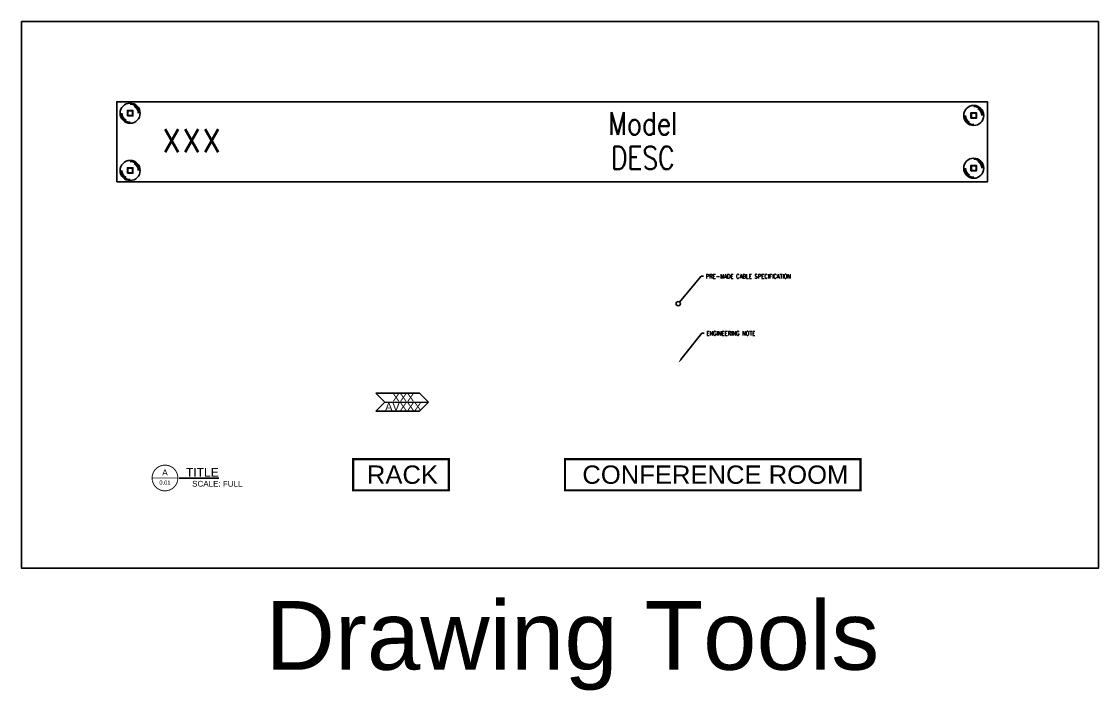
# Model space of a CAD drawing. Header units: inches. Extents: x -284 to 763, y -243 to 242.
# Drawn here: x -32.45 to -8.95, y 95.05 to 109.66 of the extents above; entities that cross this region are included whole.
import ezdxf
from ezdxf import colors
from ezdxf.entities.mleader import LeaderData, LeaderLine
from ezdxf.enums import TextEntityAlignment as Align
from ezdxf.math import Vec2, Vec3

# ---------------------------------------------------------------- set-up
doc = ezdxf.new("R2010")
doc.units = ezdxf.units.IN
doc.header["$MEASUREMENT"] = 0
doc.linetypes.add('CENTERX2', pattern=[4, 2.5, -0.5, 0.5, -0.5])
doc.layers.add('LEGEND', color=7, linetype='Continuous')
doc.layers.add('TEXT', color=4, linetype='Continuous')
doc.layers.add('LOCATION OUTLINES', color=252, linetype='CENTERX2', lineweight=25)
doc.styles.add('ROMANS', font='romans.shx', dxfattribs={"width": 0.8})
doc.styles.get("Standard").update_dxf_attribs({"font": 'arial.ttf'})

# ---------------------------------------------------------------- blocks, each defined once
blk = doc.blocks.new('SCREW-SQR')
for points in [[(-0.06, -0.06), (0.06, -0.06), (0.06, 0.06), (-0.06, 0.06)], [(-0.05, -0.05), (0.05, -0.05), (0.05, 0.05), (-0.05, 0.05)]]:
    blk.add_lwpolyline(points, close=True)
blk.add_circle((0, 0), 0.219)
for radius, start, end in [(0.199, 180, 270), (0.179, 180, 240), (0.199, 0, 90), (0.179, 0, 60)]:
    blk.add_arc((0, 0), radius, start, end)
blk = doc.blocks.new('1 RU')
blk.add_lwpolyline([(0, 0), (19, 0), (19, 1.75), (0, 1.75), (0, 0)], close=True)
for p in [(0.291, 1.5), (18.7, 1.45), (18.7, 0.3), (0.291, 0.25)]:
    blk.add_blockref('SCREW-SQR', p)
at = {"color": 7, "style": 'ROMANS', "width": 0.8}
for tag, p in [('MODEL', (11.479, 1.025)), ('DESC', (11.479, 0.275))]:
    blk.add_attdef(tag, text='', height=0.5, dxfattribs=at).set_placement(p, align=Align.CENTER)
at = {"color": 1, "style": 'ROMANS', "width": 0.8}
blk.add_attdef('DEVICE', text='', height=0.75, dxfattribs=at).set_placement((0.979, 1.4), align=Align.TOP_LEFT)
blk = doc.blocks.new('RU Device Block')
blk.add_blockref('1 RU', (0, -1.75)).add_auto_attribs({'DEVICE': 'xxx', 'MODEL': 'Model', 'DESC': 'DESC'})
blk = doc.blocks.new('Title Marker')
at = {"const_width": 0.02}
blk.add_lwpolyline([(-0.281, 0, 1), (0.281, 0, 1)], format="xyb", close=True, dxfattribs=at)
blk.add_lwpolyline([(-0.281, 0), (0.281, 0)], dxfattribs=at)
at = {"layer": 'TEXT'}
blk.add_attdef('DETAIL', text='', height=0.13, dxfattribs=at).set_placement((0, 0.056), align=Align.CENTER)
for tag, p, height in [('%%UTITLE', (0.313, 0.031), 0.188), ('SCALE', (0.594, -0.188), 0.125)]:
    blk.add_attdef(tag, p, '', height=height, dxfattribs=at)
blk.add_attdef('DRAWING', text='', height=0.09, dxfattribs=at).set_placement((0, -0.1), align=Align.MIDDLE_CENTER)
blk = doc.blocks.new('_DotBlank')
at = {"color": 0, "linetype": 'ByBlock', "lineweight": -2}
blk.add_line((-0.5, 0), (-1, 0), dxfattribs=at)
blk.add_circle((0, 0), 0.5, dxfattribs=at)

msp = doc.modelspace()

# ---------------------------------------------------------------- linework, layer by layer
msp.add_lwpolyline([(-32.45, 109.656), (-8.95, 109.656), (-8.95, 97.72), (-32.45, 97.72)], close=True)
at = {"layer": 'LEGEND'}
for p, q in [((-24.519, 101.347), (-24.719, 101.547)), ((-24.719, 101.547), (-23.769, 101.547)), ((-23.569, 101.347), (-23.769, 101.547)), ((-24.519, 101.347), (-24.719, 101.147)), ((-23.569, 101.347), (-23.769, 101.147)), ((-23.769, 101.147), (-24.719, 101.147))]:
    msp.add_line(p, q, dxfattribs=at)
at = {"layer": 'LEGEND', "lineweight": 5, "ltscale": 0.02}
msp.add_line((-24.519, 101.347), (-23.569, 101.347), dxfattribs=at)
at = {"layer": 'LOCATION OUTLINES', "const_width": 0.05}
for points in [[(-25.214, 100.101), (-23.124, 100.101), (-23.124, 99.422), (-25.214, 99.422)], [(-20.591, 100.101), (-14.141, 100.101), (-14.141, 99.422), (-20.591, 99.422)]]:
    msp.add_lwpolyline(points, close=True, dxfattribs=at)

# ---------------------------------------------------------------- block references
msp.add_blockref('RU Device Block', (-30.372, 107.905))
msp.add_blockref('Title Marker', (-29.32, 99.692)).add_auto_attribs({'DETAIL': 'A', 'DRAWING': '0.01', '%%UTITLE': '%%u  TITLE', 'SCALE': 'SCALE: FULL'})

# ---------------------------------------------------------------- texts
at = {"insert": (-20.429, 97.006), "char_height": 1.5, "attachment_point": 2}
msp.add_mtext_dynamic_manual_height_columns('Drawing Tools', width=19.5, gutter_width=1, heights=[0], dxfattribs=at)
at = {"layer": 'LEGEND'}
for tag, p in [('XXX', (-24.119, 101.447)), ('AVXXX', (-24.119, 101.247))]:
    msp.add_attdef(tag, text='', height=0.17, dxfattribs=at).set_placement(p, align=Align.MIDDLE_CENTER)
at = {"layer": 'LOCATION OUTLINES', "char_height": 0.4, "attachment_point": 5}
for s, width, insert in [('RACK', 3.10539, (-24.138, 99.762)), ('CONFERENCE ROOM', 6.52128, (-17.31, 99.762))]:
    msp.add_mtext_dynamic_manual_height_columns(s, width=width, gutter_width=1, heights=[0], dxfattribs=dict(at, insert=insert))

# ---------------------------------------------------------------- leaders
at = {"layer": 'TEXT'}
ml = msp.add_multileader_mtext('Standard', dxfattribs=at)
ml.set_content('PRE-MADE CABLE SPECIFICATION', color=256, style='ROMANS')
ml.set_leader_properties()
ml.set_arrow_properties(name='DOTBLANK')
ml.build(insert=Vec2(0, 0))
ml.multileader.update_dxf_attribs({"dogleg_length": 0.05, "arrow_head_size": 0.094})
ctx = ml.context
ctx.base_point, ctx.char_height, ctx.arrow_head_size, ctx.landing_gap_size, ctx.plane_origin = Vec3(-17.569, 104.095), 0.094, 0.094, 0.05, Vec3(-18.121, 103.497)
notes = []
notes.append((ctx, [(0, (1, 1, 0), (-17.619, 104.095), (1, 0), 0.05, [(0, [(-18.121, 103.497)], 0, [])])]))
ctx.mtext.insert, ctx.mtext.flow_direction = Vec3(-17.519, 104.142), 5
ml = msp.add_multileader_mtext('Standard', dxfattribs=at)
ml.set_content('ENGINEERING NOTE', color=256, style='ROMANS')
ml.set_leader_properties()
ml.build(insert=Vec2(0, 0))
ml.multileader.update_dxf_attribs({"dogleg_length": 0.05, "arrow_head_size": 0.094})
ctx = ml.context
ctx.base_point, ctx.char_height, ctx.arrow_head_size, ctx.landing_gap_size, ctx.plane_origin = Vec3(-17.555, 102.85), 0.094, 0.094, 0.05, Vec3(-17.888, 102.242)
notes.append((ctx, [(0, (1, 1, 0), (-17.605, 102.85), (1, 0), 0.05, [(0, [(-18.12, 102.202)], 0, [])])]))
ctx.mtext.insert, ctx.mtext.flow_direction = Vec3(-17.505, 102.897), 5
for ctx, leaders in notes:
    for number, flags, end, landing, length, lines in leaders:
        leader = LeaderData()
        leader.index, (leader.has_last_leader_line, leader.has_dogleg_vector, leader.attachment_direction) = number, flags
        leader.last_leader_point, leader.dogleg_vector, leader.dogleg_length = Vec3(end), Vec3(landing), length
        for number, points, colour, breaks in lines:
            line = LeaderLine()
            line.index, line.vertices, line.color, line.breaks = number, Vec3.list(points), colors.encode_raw_color(colour), breaks
            leader.lines.append(line)
        ctx.leaders.append(leader)

doc.saveas('drawing.dxf')
